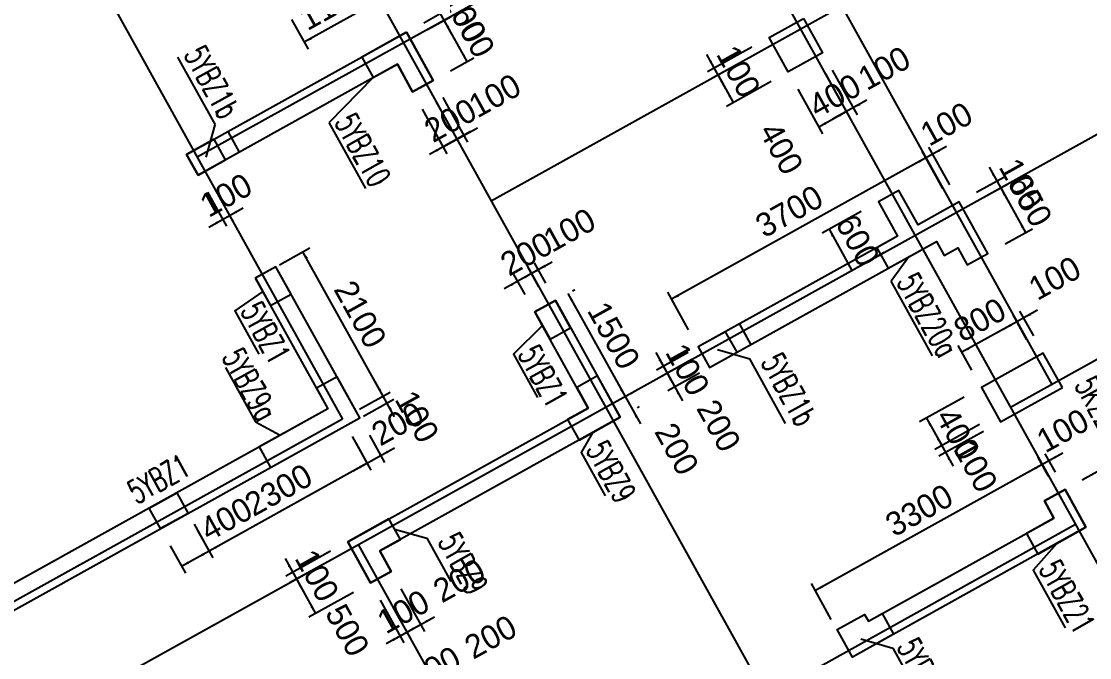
# Model space of a CAD drawing. Extents: x 387171 to 699106, y 11966 to 245688.
# Drawn here: x 503934 to 517524, y 105233 to 113324 of the extents above; entities that cross this region are included whole.
import ezdxf

# ---------------------------------------------------------------- set-up
doc = ezdxf.new("R2010")
doc.units = 0
doc.header["$LTSCALE"] = 100
doc.header["$MEASUREMENT"] = 0
doc.linetypes.add('DASHED', pattern=[19.05, 12.7, -6.35])
for name, color, linetype in [('b边缘构件', 235, 'Continuous'), ('colu-主楼', 7, 'Continuous'), ('COLU_DASH', 9, 'DASHED'), ('DOTE', 253, 'Continuous'), ('wall-主楼', 2, 'Continuous'), ('Y阴影', 254, 'Continuous'), ('小尺寸', 4, 'Continuous'), ('边缘构件标注', 1, 'Continuous')]:
    doc.layers.add(name, color=color, linetype=linetype)
doc.styles.get("Standard").update_dxf_attribs({"font": 'standard'})
doc.styles.add('tk', font='tk')
doc.dimstyles.get("Standard").update_dxf_attribs({"dimtxt": 300, "dimasz": 100, "dimexe": 100, "dimexo": 250, "dimgap": 100, "dimtad": 0, "dimtoh": 1, "dimdec": 0, "dimdsep": 46, "dimcen": 0.09, "dimclrt": 7, "dimadec": 0, "dimazin": 0, "dimtfac": 1, "dimtdec": 4, "dimtofl": 0, "dimtmove": 0, "dimatfit": 3, "dimfxl": 1, "dimtolj": 1, "dimtzin": 0, "dimarcsym": 0})

# ---------------------------------------------------------------- blocks, each defined once
blk = doc.blocks.new('*D731')
at = {"layer": '小尺寸', "color": 0, "linetype": 'ByBlock', "lineweight": -2}
for p, q in [((516861, 109650), (516423, 109407)), ((516726, 109275), (516550, 109592)), ((516813, 109324), (516637, 109640))]:
    blk.add_line(p, q, dxfattribs=at)
for points in [[(516686, 109553), (516765, 109616), (516781, 109587)], [(516598, 109504), (516519, 109441), (516503, 109470)]]:
    blk.add_solid(points, dxfattribs=at)
at = {"layer": '小尺寸', "color": 7, "linetype": 'Continuous', "lineweight": -2, "insert": (517080, 110058), "char_height": 300, "width": 476.67, "attachment_point": 5, "rotation": 29.0454, "style": 'tk'}
blk.add_mtext('100', dxfattribs=at)
blk = doc.blocks.new('*D292')
at = {"layer": '小尺寸', "color": 0, "linetype": 'ByBlock', "lineweight": -2}
for p, q in [((516726, 109275), (516550, 109592)), ((516598, 109504), (515899, 109116)), ((516026, 108887), (515850, 109203))]:
    blk.add_line(p, q, dxfattribs=at)
for points in [[(516598, 109504), (516519, 109441), (516503, 109470)], [(515899, 109116), (515978, 109179), (515994, 109150)]]:
    blk.add_solid(points, dxfattribs=at)
at = {"layer": '小尺寸', "color": 7, "linetype": 'Continuous', "lineweight": -2, "insert": (516127, 109529), "char_height": 300, "width": 566.67, "attachment_point": 5, "rotation": 29.0454, "style": 'tk'}
blk.add_mtext('800', dxfattribs=at)
blk = doc.blocks.new('*D1234')
at = {"layer": '小尺寸', "color": 0, "linetype": 'ByBlock', "lineweight": -2}
for p, q in [((515929, 108547), (515361, 108231)), ((515448, 108280), (515642, 107930)), ((516123, 108197), (515555, 107881))]:
    blk.add_line(p, q, dxfattribs=at)
for points in [[(515448, 108280), (515511, 108200), (515482, 108184)], [(515642, 107930), (515579, 108009), (515608, 108025)]]:
    blk.add_solid(points, dxfattribs=at)
at = {"layer": '小尺寸', "color": 7, "linetype": 'Continuous', "lineweight": -2, "insert": (515847, 108077), "char_height": 300, "width": 576.67, "attachment_point": 5, "rotation": 299.0454, "style": 'tk'}
blk.add_mtext('400', dxfattribs=at)
blk = doc.blocks.new('*D1098')
at = {"layer": '小尺寸', "color": 0, "linetype": 'ByBlock', "lineweight": -2}
for p, q in [((516123, 108197), (515555, 107881)), ((515545, 108105), (515788, 107668)), ((516172, 108110), (515604, 107794))]:
    blk.add_line(p, q, dxfattribs=at)
for points in [[(515642, 107930), (515579, 108009), (515608, 108025)], [(515691, 107843), (515754, 107763), (515725, 107747)]]:
    blk.add_solid(points, dxfattribs=at)
at = {"layer": '小尺寸', "color": 7, "linetype": 'Continuous', "lineweight": -2, "insert": (516074, 107668), "char_height": 300, "width": 476.67, "attachment_point": 5, "rotation": 299.0454, "style": 'tk'}
blk.add_mtext('100', dxfattribs=at)
blk = doc.blocks.new('*D759')
at = {"layer": '小尺寸', "color": 0, "linetype": 'ByBlock', "lineweight": -2}
for p, q in [((514249, 112704), (514565, 112136)), ((514162, 112655), (514477, 112087)), ((514691, 112320), (514254, 112078))]:
    blk.add_line(p, q, dxfattribs=at)
for points in [[(514516, 112223), (514596, 112286), (514612, 112257)], [(514429, 112175), (514350, 112112), (514333, 112141)]]:
    blk.add_solid(points, dxfattribs=at)
at = {"layer": '小尺寸', "color": 7, "linetype": 'Continuous', "lineweight": -2, "insert": (514911, 112728), "char_height": 300, "width": 476.67, "attachment_point": 5, "rotation": 29.0454, "style": 'tk'}
blk.add_mtext('100', dxfattribs=at)
blk = doc.blocks.new('*D1680')
at = {"layer": '小尺寸', "color": 0, "linetype": 'ByBlock', "lineweight": -2}
for p, q in [((514162, 112655), (514477, 112087)), ((513812, 112461), (514128, 111893)), ((514429, 112175), (514079, 111980))]:
    blk.add_line(p, q, dxfattribs=at)
for points in [[(514429, 112175), (514350, 112112), (514333, 112141)], [(514079, 111980), (514159, 112044), (514175, 112014)]]:
    blk.add_solid(points, dxfattribs=at)
at = {"layer": '小尺寸', "color": 7, "linetype": 'Continuous', "lineweight": -2, "insert": (514282, 112379), "char_height": 300, "width": 576.67, "attachment_point": 5, "rotation": 29.0454, "style": 'tk'}
blk.add_mtext('400', dxfattribs=at)
blk = doc.blocks.new('*D1552')
at = {"layer": '小尺寸', "color": 0, "linetype": 'ByBlock', "lineweight": -2}
for p, q in [((513229, 112996), (512661, 112680)), ((512652, 112903), (512894, 112466)), ((513278, 112908), (512710, 112593))]:
    blk.add_line(p, q, dxfattribs=at)
for points in [[(512749, 112729), (512686, 112808), (512715, 112824)], [(512797, 112641), (512860, 112562), (512831, 112546)]]:
    blk.add_solid(points, dxfattribs=at)
at = {"layer": '小尺寸', "color": 7, "linetype": 'Continuous', "lineweight": -2, "insert": (513058, 112687), "char_height": 300, "width": 476.67, "attachment_point": 5, "rotation": 299.0454, "style": 'tk'}
blk.add_mtext('100', dxfattribs=at)
blk = doc.blocks.new('*D2444')
at = {"layer": '小尺寸', "color": 0, "linetype": 'ByBlock', "lineweight": -2}
for p, q in [((513278, 112908), (512710, 112593)), ((512797, 112641), (512991, 112291)), ((513472, 112558), (512904, 112243))]:
    blk.add_line(p, q, dxfattribs=at)
for points in [[(512797, 112641), (512860, 112562), (512831, 112546)], [(512991, 112291), (512928, 112371), (512957, 112387)]]:
    blk.add_solid(points, dxfattribs=at)
at = {"layer": '小尺寸', "color": 7, "linetype": 'Continuous', "lineweight": -2, "insert": (513601, 111708), "char_height": 300, "width": 576.67, "attachment_point": 5, "rotation": 299.0454, "style": 'tk'}
blk.add_mtext('400', dxfattribs=at)
blk = doc.blocks.new('*D1233')
at = {"layer": '小尺寸', "color": 0, "linetype": 'ByBlock', "lineweight": -2}
for p, q in [((512004, 109112), (512247, 108675)), ((512417, 109112), (512014, 108889)), ((512465, 109025), (512062, 108801))]:
    blk.add_line(p, q, dxfattribs=at)
for points in [[(512101, 108937), (512038, 109017), (512067, 109033)], [(512150, 108850), (512213, 108771), (512184, 108754)]]:
    blk.add_solid(points, dxfattribs=at)
at = {"layer": '小尺寸', "color": 7, "linetype": 'Continuous', "lineweight": -2, "insert": (512410, 108896), "char_height": 300, "width": 476.67, "attachment_point": 5, "rotation": 299.0454, "style": 'tk'}
blk.add_mtext('100', dxfattribs=at)
blk = doc.blocks.new('*D1678')
at = {"layer": '小尺寸', "color": 0, "linetype": 'ByBlock', "lineweight": -2}
for p, q in [((508363, 108062), (508555, 107715)), ((508188, 107965), (508381, 107618)), ((508157, 107608), (508682, 107899))]:
    blk.add_line(p, q, dxfattribs=at)
for points in [[(508507, 107802), (508586, 107865), (508602, 107836)], [(508332, 107705), (508253, 107642), (508237, 107671)]]:
    blk.add_solid(points, dxfattribs=at)
at = {"layer": '小尺寸', "color": 7, "linetype": 'Continuous', "lineweight": -2, "insert": (508721, 108207), "char_height": 300, "width": 566.67, "attachment_point": 5, "rotation": 29.0454, "style": 'tk'}
blk.add_mtext('200', dxfattribs=at)
blk = doc.blocks.new('*D2443')
at = {"layer": '小尺寸', "color": 0, "linetype": 'ByBlock', "lineweight": -2}
for p, q in [((506391, 111200), (506632, 110767)), ((506304, 111151), (506545, 110718)), ((506321, 110708), (506758, 110951))]:
    blk.add_line(p, q, dxfattribs=at)
for points in [[(506583, 110854), (506663, 110917), (506679, 110888)], [(506496, 110805), (506417, 110742), (506400, 110771)]]:
    blk.add_solid(points, dxfattribs=at)
at = {"layer": '小尺寸', "color": 7, "linetype": 'Continuous', "lineweight": -2, "insert": (506538, 111114), "char_height": 300, "width": 476.67, "attachment_point": 5, "rotation": 29.0454, "style": 'tk'}
blk.add_mtext('100', dxfattribs=at)
blk = doc.blocks.new('*D3723')
at = {"layer": '小尺寸', "color": 0, "linetype": 'ByBlock', "lineweight": -2}
for p, q in [((512053, 109025), (512344, 108500)), ((512465, 109025), (512062, 108801)), ((512562, 108850), (512159, 108626))]:
    blk.add_line(p, q, dxfattribs=at)
for points in [[(512150, 108850), (512087, 108929), (512116, 108945)], [(512247, 108675), (512310, 108596), (512281, 108580)]]:
    blk.add_solid(points, dxfattribs=at)
at = {"layer": '小尺寸', "color": 7, "linetype": 'Continuous', "lineweight": -2, "insert": (512806, 108183), "char_height": 300, "width": 566.67, "attachment_point": 5, "rotation": 299.0454, "style": 'tk'}
blk.add_mtext('200', dxfattribs=at)
blk = doc.blocks.new('*D4519')
at = {"layer": '小尺寸', "color": 0, "linetype": 'ByBlock', "lineweight": -2}
for p, q in [((516247, 111469), (516490, 111031)), ((516085, 111150), (516432, 111342)), ((516133, 111062), (516480, 111255))]:
    blk.add_line(p, q, dxfattribs=at)
for points in [[(516344, 111294), (516281, 111373), (516310, 111389)], [(516393, 111206), (516456, 111127), (516427, 111111)]]:
    blk.add_solid(points, dxfattribs=at)
at = {"layer": '小尺寸', "color": 7, "linetype": 'Continuous', "lineweight": -2, "insert": (516653, 111252), "char_height": 300, "width": 476.67, "attachment_point": 5, "rotation": 299.0454, "style": 'tk'}
blk.add_mtext('100', dxfattribs=at)
blk = doc.blocks.new('*D4249')
at = {"layer": '小尺寸', "color": 0, "linetype": 'ByBlock', "lineweight": -2}
for p, q in [((516133, 111062), (516480, 111255)), ((516393, 111206), (516708, 110638)), ((516449, 110494), (516796, 110687))]:
    blk.add_line(p, q, dxfattribs=at)
for points in [[(516393, 111206), (516456, 111127), (516427, 111111)], [(516708, 110638), (516645, 110717), (516674, 110734)]]:
    blk.add_solid(points, dxfattribs=at)
at = {"layer": '小尺寸', "color": 7, "linetype": 'Continuous', "lineweight": -2, "insert": (516769, 111044), "char_height": 300, "width": 556.67, "attachment_point": 5, "rotation": 299.0454, "style": 'tk'}
blk.add_mtext('650', dxfattribs=at)
blk = doc.blocks.new('*D4138')
at = {"layer": '小尺寸', "color": 0, "linetype": 'ByBlock', "lineweight": -2}
for p, q in [((515704, 111733), (515266, 111490)), ((515745, 111247), (515480, 111724)), ((515657, 111198), (515393, 111675))]:
    blk.add_line(p, q, dxfattribs=at)
for points in [[(515441, 111587), (515362, 111524), (515346, 111553)], [(515529, 111636), (515608, 111699), (515624, 111670)]]:
    blk.add_solid(points, dxfattribs=at)
at = {"layer": '小尺寸', "color": 7, "linetype": 'Continuous', "lineweight": -2, "insert": (515703, 112019), "char_height": 300, "width": 476.67, "attachment_point": 5, "rotation": 29.0454, "style": 'tk'}
blk.add_mtext('100', dxfattribs=at)
blk = doc.blocks.new('*D322')
at = {"layer": '小尺寸', "color": 0, "linetype": 'ByBlock', "lineweight": -2}
for p, q in [((515441, 111587), (512207, 109791)), ((515657, 111198), (515393, 111675)), ((512423, 109402), (512158, 109879))]:
    blk.add_line(p, q, dxfattribs=at)
for points in [[(515441, 111587), (515362, 111524), (515346, 111553)], [(512207, 109791), (512286, 109854), (512302, 109825)]]:
    blk.add_solid(points, dxfattribs=at)
at = {"layer": '小尺寸', "color": 7, "linetype": 'Continuous', "lineweight": -2, "insert": (513703, 110908), "char_height": 300, "width": 780, "attachment_point": 5, "rotation": 29.0454, "style": 'tk'}
blk.add_mtext('3700', dxfattribs=at)
blk = doc.blocks.new('*D4676')
at = {"layer": '小尺寸', "color": 0, "linetype": 'ByBlock', "lineweight": -2}
for p, q in [((517182, 107835), (516745, 107592)), ((517002, 107541), (516871, 107777)), ((517089, 107590), (516959, 107825))]:
    blk.add_line(p, q, dxfattribs=at)
for points in [[(517007, 107738), (517087, 107801), (517103, 107772)], [(516920, 107689), (516841, 107626), (516824, 107655)]]:
    blk.add_solid(points, dxfattribs=at)
at = {"layer": '小尺寸', "color": 7, "linetype": 'Continuous', "lineweight": -2, "insert": (517182, 108120), "char_height": 300, "width": 476.67, "attachment_point": 5, "rotation": 29.0454, "style": 'tk'}
blk.add_mtext('100', dxfattribs=at)
blk = doc.blocks.new('*D851')
at = {"layer": '小尺寸', "color": 0, "linetype": 'ByBlock', "lineweight": -2}
for p, q in [((517002, 107541), (516871, 107777)), ((516920, 107689), (514035, 106087)), ((514238, 105720), (513986, 106174))]:
    blk.add_line(p, q, dxfattribs=at)
for points in [[(516920, 107689), (516841, 107626), (516824, 107655)], [(514035, 106087), (514114, 106150), (514130, 106121)]]:
    blk.add_solid(points, dxfattribs=at)
at = {"layer": '小尺寸', "color": 7, "linetype": 'Continuous', "lineweight": -2, "insert": (515356, 107107), "char_height": 300, "width": 780, "attachment_point": 5, "rotation": 29.0454, "style": 'tk'}
blk.add_mtext('3300', dxfattribs=at)
blk = doc.blocks.new('*D742')
at = {"layer": '小尺寸', "color": 0, "linetype": 'ByBlock', "lineweight": -2}
for p, q in [((517429, 107493), (517735, 107662)), ((517648, 107614), (517866, 107220)), ((517648, 107099), (517954, 107269))]:
    blk.add_line(p, q, dxfattribs=at)
for points in [[(517648, 107614), (517711, 107535), (517682, 107518)], [(517866, 107220), (517803, 107300), (517832, 107316)]]:
    blk.add_solid(points, dxfattribs=at)
at = {"layer": '小尺寸', "color": 7, "linetype": 'Continuous', "lineweight": -2, "insert": (518274, 107002), "char_height": 300, "width": 576.67, "attachment_point": 5, "rotation": 299.0454, "style": 'tk'}
blk.add_mtext('450', dxfattribs=at)
blk = doc.blocks.new('*D1671')
at = {"layer": '小尺寸', "color": 0, "linetype": 'ByBlock', "lineweight": -2}
for p, q in [((517769, 107395), (518012, 106958)), ((517648, 107099), (517954, 107269)), ((517696, 107012), (518002, 107182))]:
    blk.add_line(p, q, dxfattribs=at)
for points in [[(517866, 107220), (517803, 107300), (517832, 107316)], [(517915, 107133), (517978, 107054), (517949, 107038)]]:
    blk.add_solid(points, dxfattribs=at)
at = {"layer": '小尺寸', "color": 7, "linetype": 'Continuous', "lineweight": -2, "insert": (518420, 106738), "char_height": 300, "width": 476.67, "attachment_point": 5, "rotation": 299.0454, "style": 'tk'}
blk.add_mtext('100', dxfattribs=at)
blk = doc.blocks.new('*D2899')
at = {"layer": '小尺寸', "color": 0, "linetype": 'ByBlock', "lineweight": -2}
for p, q in [((510888, 109865), (511616, 108553)), ((510946, 109898), (510975, 109913)), ((511675, 108586), (511703, 108602))]:
    blk.add_line(p, q, dxfattribs=at)
for points in [[(510888, 109865), (510951, 109785), (510921, 109769)], [(511616, 108553), (511553, 108633), (511582, 108649)]]:
    blk.add_solid(points, dxfattribs=at)
at = {"layer": '小尺寸', "color": 7, "linetype": 'Continuous', "lineweight": -2, "insert": (511470, 109330), "char_height": 300, "width": 690, "attachment_point": 5, "rotation": 299.0454, "style": 'tk'}
blk.add_mtext('1500', dxfattribs=at)
blk = doc.blocks.new('*D2470')
at = {"layer": '小尺寸', "color": 0, "linetype": 'ByBlock', "lineweight": -2}
for p, q in [((511519, 108728), (511810, 108204)), ((511675, 108586), (511703, 108602)), ((511772, 108411), (511800, 108427))]:
    blk.add_line(p, q, dxfattribs=at)
for points in [[(511616, 108553), (511553, 108633), (511582, 108649)], [(511713, 108379), (511776, 108299), (511747, 108283)]]:
    blk.add_solid(points, dxfattribs=at)
at = {"layer": '小尺寸', "color": 7, "linetype": 'Continuous', "lineweight": -2, "insert": (512272, 107887), "char_height": 300, "width": 566.67, "attachment_point": 5, "rotation": 299.0454, "style": 'tk'}
blk.add_mtext('200', dxfattribs=at)
blk = doc.blocks.new('*D3822')
at = {"layer": '小尺寸', "color": 0, "linetype": 'ByBlock', "lineweight": -2}
for p, q in [((507867, 106586), (507299, 106270)), ((507289, 106494), (507532, 106057)), ((507916, 106498), (507347, 106183))]:
    blk.add_line(p, q, dxfattribs=at)
for points in [[(507386, 106319), (507323, 106398), (507352, 106414)], [(507435, 106231), (507498, 106152), (507469, 106136)]]:
    blk.add_solid(points, dxfattribs=at)
at = {"layer": '小尺寸', "color": 7, "linetype": 'Continuous', "lineweight": -2, "insert": (507695, 106277), "char_height": 300, "width": 476.67, "attachment_point": 5, "rotation": 299.0454, "style": 'tk'}
blk.add_mtext('100', dxfattribs=at)
blk = doc.blocks.new('*D4758')
at = {"layer": '小尺寸', "color": 0, "linetype": 'ByBlock', "lineweight": -2}
for p, q in [((507916, 106498), (507347, 106183)), ((507435, 106231), (507677, 105794)), ((508158, 106061), (507590, 105746))]:
    blk.add_line(p, q, dxfattribs=at)
for points in [[(507435, 106231), (507498, 106152), (507469, 106136)], [(507677, 105794), (507614, 105874), (507643, 105890)]]:
    blk.add_solid(points, dxfattribs=at)
at = {"layer": '小尺寸', "color": 7, "linetype": 'Continuous', "lineweight": -2, "insert": (508082, 105581), "char_height": 300, "width": 566.67, "attachment_point": 5, "rotation": 299.0454, "style": 'tk'}
blk.add_mtext('500', dxfattribs=at)
blk = doc.blocks.new('*D4647')
at = {"layer": '小尺寸', "color": 0, "linetype": 'ByBlock', "lineweight": -2}
for p, q in [((508498, 105964), (508800, 105421)), ((508666, 105867), (508887, 105470)), ((508576, 105411), (509014, 105654))]:
    blk.add_line(p, q, dxfattribs=at)
for points in [[(508839, 105557), (508918, 105620), (508934, 105591)], [(508751, 105508), (508672, 105445), (508656, 105474)]]:
    blk.add_solid(points, dxfattribs=at)
at = {"layer": '小尺寸', "color": 7, "linetype": 'Continuous', "lineweight": -2, "insert": (508793, 105817), "char_height": 300, "width": 476.67, "attachment_point": 5, "rotation": 29.0454, "style": 'tk'}
blk.add_mtext('100', dxfattribs=at)
blk = doc.blocks.new('*D4383')
at = {"layer": '小尺寸', "color": 0, "linetype": 'ByBlock', "lineweight": -2}
for p, q in [((508760, 106110), (509062, 105567)), ((508666, 105867), (508887, 105470)), ((508664, 105460), (509188, 105751))]:
    blk.add_line(p, q, dxfattribs=at)
for points in [[(509014, 105654), (509093, 105717), (509109, 105688)], [(508839, 105557), (508759, 105494), (508743, 105523)]]:
    blk.add_solid(points, dxfattribs=at)
at = {"layer": '小尺寸', "color": 7, "linetype": 'Continuous', "lineweight": -2, "insert": (509505, 106213), "char_height": 300, "width": 566.67, "attachment_point": 5, "rotation": 29.0454, "style": 'tk'}
blk.add_mtext('200', dxfattribs=at)
blk = doc.blocks.new('*D399')
at = {"layer": '小尺寸', "color": 0, "linetype": 'ByBlock', "lineweight": -2}
for p, q in [((508975, 104694), (509412, 104937)), ((509362, 104614), (509188, 104927)), ((509275, 104565), (509101, 104879))]:
    blk.add_line(p, q, dxfattribs=at)
for points in [[(509150, 104791), (509070, 104728), (509054, 104757)], [(509237, 104840), (509316, 104903), (509332, 104874)]]:
    blk.add_solid(points, dxfattribs=at)
at = {"layer": '小尺寸', "color": 7, "linetype": 'Continuous', "lineweight": -2, "insert": (509191, 105100), "char_height": 300, "width": 476.67, "attachment_point": 5, "rotation": 29.0454, "style": 'tk'}
blk.add_mtext('100', dxfattribs=at)
blk = doc.blocks.new('*D126')
at = {"layer": '小尺寸', "color": 0, "linetype": 'ByBlock', "lineweight": -2}
for p, q in [((509062, 104743), (509587, 105034)), ((509362, 104614), (509188, 104927)), ((509537, 104711), (509363, 105024))]:
    blk.add_line(p, q, dxfattribs=at)
for points in [[(509412, 104937), (509491, 105000), (509507, 104971)], [(509237, 104840), (509158, 104777), (509141, 104806)]]:
    blk.add_solid(points, dxfattribs=at)
at = {"layer": '小尺寸', "color": 7, "linetype": 'Continuous', "lineweight": -2, "insert": (509904, 105496), "char_height": 300, "width": 566.67, "attachment_point": 5, "rotation": 29.0454, "style": 'tk'}
blk.add_mtext('200', dxfattribs=at)
blk = doc.blocks.new('*D1245')
at = {"layer": '小尺寸', "color": 0, "linetype": 'ByBlock', "lineweight": -2}
for p, q in [((510687, 110262), (510250, 110019)), ((510607, 109995), (510463, 110252)), ((510519, 109946), (510376, 110204))]:
    blk.add_line(p, q, dxfattribs=at)
for points in [[(510512, 110165), (510591, 110228), (510608, 110199)], [(510425, 110116), (510345, 110053), (510329, 110082)]]:
    blk.add_solid(points, dxfattribs=at)
at = {"layer": '小尺寸', "color": 7, "linetype": 'Continuous', "lineweight": -2, "insert": (510907, 110670), "char_height": 300, "width": 476.67, "attachment_point": 5, "rotation": 29.0454, "style": 'tk'}
blk.add_mtext('100', dxfattribs=at)
blk = doc.blocks.new('*D977')
at = {"layer": '小尺寸', "color": 0, "linetype": 'ByBlock', "lineweight": -2}
for p, q in [((510599, 110213), (510075, 109922)), ((510344, 109849), (510201, 110107)), ((510519, 109946), (510376, 110204))]:
    blk.add_line(p, q, dxfattribs=at)
for points in [[(510425, 110116), (510504, 110179), (510520, 110150)], [(510250, 110019), (510170, 109956), (510154, 109985)]]:
    blk.add_solid(points, dxfattribs=at)
at = {"layer": '小尺寸', "color": 7, "linetype": 'Continuous', "lineweight": -2, "insert": (510360, 110367), "char_height": 300, "width": 566.67, "attachment_point": 5, "rotation": 29.0454, "style": 'tk'}
blk.add_mtext('200', dxfattribs=at)
blk = doc.blocks.new('*D1392')
at = {"layer": '小尺寸', "color": 0, "linetype": 'ByBlock', "lineweight": -2}
for p, q in [((509102, 113220), (509401, 113386)), ((509605, 112813), (509313, 113337)), ((509393, 112695), (509692, 112861))]:
    blk.add_line(p, q, dxfattribs=at)
for points in [[(509313, 113337), (509377, 113258), (509347, 113242)], [(509605, 112813), (509542, 112892), (509571, 112908)]]:
    blk.add_solid(points, dxfattribs=at)
at = {"layer": '小尺寸', "color": 7, "linetype": 'Continuous', "lineweight": -2, "insert": (509678, 113196), "char_height": 300, "width": 556.67, "attachment_point": 5, "rotation": 299.0454, "style": 'tk'}
blk.add_mtext('600', dxfattribs=at)
blk = doc.blocks.new('*D2276')
at = {"layer": '小尺寸', "color": 0, "linetype": 'ByBlock', "lineweight": -2}
for p, q in [((509411, 113162), (509168, 113600)), ((509053, 113307), (509352, 113473)), ((509102, 113220), (509401, 113386))]:
    blk.add_line(p, q, dxfattribs=at)
for points in [[(509265, 113425), (509202, 113504), (509231, 113520)], [(509313, 113337), (509377, 113258), (509347, 113242)]]:
    blk.add_solid(points, dxfattribs=at)
at = {"layer": '小尺寸', "color": 7, "linetype": 'Continuous', "lineweight": -2, "insert": (509574, 113383), "char_height": 300, "width": 476.67, "attachment_point": 5, "rotation": 299.0454, "style": 'tk'}
blk.add_mtext('100', dxfattribs=at)
blk = doc.blocks.new('*D3103')
at = {"layer": '小尺寸', "color": 0, "linetype": 'ByBlock', "lineweight": -2}
for p, q in [((509208, 112306), (509524, 111738)), ((509296, 112355), (509611, 111787)), ((509301, 111729), (509738, 111971))]:
    blk.add_line(p, q, dxfattribs=at)
for points in [[(509563, 111874), (509642, 111937), (509658, 111908)], [(509475, 111826), (509396, 111763), (509380, 111792)]]:
    blk.add_solid(points, dxfattribs=at)
at = {"layer": '小尺寸', "color": 7, "linetype": 'Continuous', "lineweight": -2, "insert": (509957, 112379), "char_height": 300, "width": 476.67, "attachment_point": 5, "rotation": 29.0454, "style": 'tk'}
blk.add_mtext('100', dxfattribs=at)
blk = doc.blocks.new('*D1873')
at = {"layer": '小尺寸', "color": 0, "linetype": 'ByBlock', "lineweight": -2}
for p, q in [((508683, 108297), (508440, 108734)), ((508236, 108392), (508624, 108608)), ((508285, 108305), (508673, 108521))]:
    blk.add_line(p, q, dxfattribs=at)
for points in [[(508537, 108559), (508474, 108639), (508503, 108655)], [(508586, 108472), (508649, 108393), (508620, 108376)]]:
    blk.add_solid(points, dxfattribs=at)
at = {"layer": '小尺寸', "color": 7, "linetype": 'Continuous', "lineweight": -2, "insert": (508968, 108298), "char_height": 300, "width": 476.67, "attachment_point": 5, "rotation": 299.0454, "style": 'tk'}
blk.add_mtext('100', dxfattribs=at)
blk = doc.blocks.new('*D2815')
at = {"layer": '小尺寸', "color": 0, "linetype": 'ByBlock', "lineweight": -2}
for p, q in [((507217, 110228), (507605, 110444)), ((508537, 108559), (507517, 110395)), ((508236, 108392), (508624, 108608))]:
    blk.add_line(p, q, dxfattribs=at)
for points in [[(507517, 110395), (507581, 110316), (507551, 110300)], [(508537, 108559), (508474, 108639), (508503, 108655)]]:
    blk.add_solid(points, dxfattribs=at)
at = {"layer": '小尺寸', "color": 7, "linetype": 'Continuous', "lineweight": -2, "insert": (508246, 109599), "char_height": 300, "width": 775, "attachment_point": 5, "rotation": 299.0454, "style": 'tk'}
blk.add_mtext('2100', dxfattribs=at)
blk = doc.blocks.new('*D4570')
at = {"layer": '小尺寸', "color": 0, "linetype": 'ByBlock', "lineweight": -2}
for p, q in [((508143, 108046), (508381, 107617)), ((508332, 107705), (506322, 106588)), ((506132, 106930), (506370, 106501))]:
    blk.add_line(p, q, dxfattribs=at)
for points in [[(508332, 107705), (508253, 107642), (508237, 107671)], [(506322, 106588), (506401, 106651), (506417, 106622)]]:
    blk.add_solid(points, dxfattribs=at)
at = {"layer": '小尺寸', "color": 7, "linetype": 'Continuous', "lineweight": -2, "insert": (507206, 107365), "char_height": 300, "width": 780, "attachment_point": 5, "rotation": 29.0454, "style": 'tk'}
blk.add_mtext('2300', dxfattribs=at)
blk = doc.blocks.new('*D4302')
at = {"layer": '小尺寸', "color": 0, "linetype": 'ByBlock', "lineweight": -2}
for p, q in [((506177, 106849), (506370, 106501)), ((505828, 106654), (506021, 106307)), ((506322, 106588), (505972, 106394))]:
    blk.add_line(p, q, dxfattribs=at)
for points in [[(506322, 106588), (506243, 106525), (506226, 106554)], [(505972, 106394), (506052, 106457), (506068, 106428)]]:
    blk.add_solid(points, dxfattribs=at)
at = {"layer": '小尺寸', "color": 7, "linetype": 'Continuous', "lineweight": -2, "insert": (506540, 106995), "char_height": 300, "width": 576.67, "attachment_point": 5, "rotation": 29.0454, "style": 'tk'}
blk.add_mtext('400', dxfattribs=at)
blk = doc.blocks.new('*D901')
at = {"layer": '小尺寸', "color": 0, "linetype": 'ByBlock', "lineweight": -2}
for p, q in [((508334, 113880), (508543, 113505)), ((508494, 113593), (507532, 113059)), ((507373, 113346), (507581, 112971))]:
    blk.add_line(p, q, dxfattribs=at)
for points in [[(508494, 113593), (508415, 113530), (508398, 113559)], [(507532, 113059), (507612, 113122), (507628, 113093)]]:
    blk.add_solid(points, dxfattribs=at)
at = {"layer": '小尺寸', "color": 7, "linetype": 'Continuous', "lineweight": -2, "insert": (507892, 113544), "char_height": 300, "width": 685, "attachment_point": 5, "rotation": 29.0454, "style": 'tk'}
blk.add_mtext('1100', dxfattribs=at)
blk = doc.blocks.new('*D1712')
at = {"layer": '小尺寸', "color": 0, "linetype": 'ByBlock', "lineweight": -2}
for p, q in [((514618, 110907), (514121, 110631)), ((514209, 110680), (514500, 110155)), ((514909, 110383), (514413, 110107))]:
    blk.add_line(p, q, dxfattribs=at)
for points in [[(514209, 110680), (514272, 110600), (514243, 110584)], [(514500, 110155), (514437, 110235), (514466, 110251)]]:
    blk.add_solid(points, dxfattribs=at)
at = {"layer": '小尺寸', "color": 7, "linetype": 'Continuous', "lineweight": -2, "insert": (514573, 110539), "char_height": 300, "width": 556.67, "attachment_point": 5, "rotation": 299.0454, "style": 'tk'}
blk.add_mtext('600', dxfattribs=at)
blk = doc.blocks.new('*D2618')
at = {"layer": '小尺寸', "color": 0, "linetype": 'ByBlock', "lineweight": -2}
for p, q in [((509208, 112306), (509524, 111738)), ((509033, 112209), (509349, 111641)), ((509650, 111923), (509126, 111631))]:
    blk.add_line(p, q, dxfattribs=at)
for points in [[(509475, 111825), (509554, 111889), (509571, 111859)], [(509301, 111729), (509221, 111665), (509205, 111695)]]:
    blk.add_solid(points, dxfattribs=at)
at = {"layer": '小尺寸', "color": 7, "linetype": 'Continuous', "lineweight": -2, "insert": (509392, 112065), "char_height": 300, "width": 566.67, "attachment_point": 5, "rotation": 29.0454, "style": 'tk'}
blk.add_mtext('200', dxfattribs=at)

msp = doc.modelspace()

# ---------------------------------------------------------------- hatches: boundary and pattern name
at = {"layer": 'Y阴影'}
h = msp.add_hatch(dxfattribs=at)
h.set_pattern_fill('ANSI31', color=256, scale=25, angle=-60.95463, style=0)
h.set_pattern_definition([])
h.paths.add_polyline_path([(508834.4, 113185.6), (508266.2, 112870.1), (508411.8, 112607.8), (508717.8, 112777.7), (508912.1, 112427.9), (509174.4, 112573.6)], flags=0)
h = msp.add_hatch(dxfattribs=at)
h.set_pattern_fill('ANSI31', color=256, scale=25, angle=-60.95463, style=0)
h.set_pattern_definition([])
h.paths.add_polyline_path([(506386.6, 111826.2), (506036.9, 111632), (506182.5, 111369.8), (506532.2, 111564)], flags=0)
h = msp.add_hatch(dxfattribs=at)
h.set_pattern_fill('ANSI31', color=256, scale=25, angle=-60.95463, style=0)
h.set_pattern_definition([])
h.paths.add_polyline_path([(516230.5, 110372.7), (515866.4, 111028.3), (515341.7, 110737), (515098.9, 111174.1), (514836.6, 111028.4), (515079.4, 110591.3), (514817.1, 110445.7), (514962.8, 110183.4), (515574.7, 110523.2), (515671.8, 110348.4), (515846.8, 110445.6), (515968.2, 110227)], flags=0)
h = msp.add_hatch(dxfattribs=at)
h.set_pattern_fill('ANSI31', color=256, scale=25, angle=-60.95463, style=0)
h.set_pattern_definition([])
h.paths.add_polyline_path([(506910.9, 110058.3), (507105.1, 109708.6), (507367.3, 109854.2), (507173.1, 110203.9)], flags=0)
h = msp.add_hatch(dxfattribs=at)
h.set_pattern_fill('ANSI31', color=256, scale=25, angle=-60.95463, style=0)
h.set_pattern_definition([])
h.paths.add_polyline_path([(510465.6, 109630.5), (510659.8, 109280.8), (510922.1, 109426.4), (510727.9, 109776.1)], flags=0)
h = msp.add_hatch(dxfattribs=at)
h.set_pattern_fill('ANSI31', color=256, scale=25, angle=-60.95463, style=0)
h.set_pattern_definition([])
h.paths.add_polyline_path([(512893.8, 109377.6), (512544.1, 109183.4), (512689.8, 108921.1), (513039.5, 109115.3)], flags=0)
h = msp.add_hatch(dxfattribs=at)
h.set_pattern_fill('ANSI31', color=256, scale=25, angle=-60.95463, style=0)
h.set_pattern_definition([])
h.paths.add_polyline_path([(507949.9, 108805.3), (507687.6, 108659.6), (507833.3, 108397.4), (506959, 107911.9), (507104.7, 107649.6), (508241.2, 108280.7)], flags=0)
h = msp.add_hatch(dxfattribs=at)
h.set_pattern_fill('ANSI31', color=256, scale=25, angle=-60.95463, style=0)
h.set_pattern_definition([])
h.paths.add_polyline_path([(511262, 108814.5), (510999.7, 108668.8), (511145.3, 108406.6), (510883.1, 108260.9), (511028.7, 107998.6), (511553.3, 108289.9)], flags=0)
h = msp.add_hatch(dxfattribs=at)
h.set_pattern_fill('ANSI31', color=256, scale=25, angle=-60.95463, style=0)
h.set_pattern_definition([])
h.paths.add_polyline_path([(517210.9, 107371.2), (516948.6, 107225.5), (517070, 107006.9), (516720.3, 106812.7), (516865.9, 106550.5), (517477.9, 106890.3)], flags=0)
h = msp.add_hatch(dxfattribs=at)
h.set_pattern_fill('ANSI31', color=256, scale=25, angle=-60.95463, style=0)
h.set_pattern_definition([])
h.paths.add_polyline_path([(505910.2, 107329.6), (506055.9, 107067.3), (505706.2, 106873.1), (505560.5, 107135.4)], flags=0)
h = msp.add_hatch(dxfattribs=at)
h.set_pattern_fill('ANSI31', color=256, scale=25, angle=-60.95463, style=0)
h.set_pattern_definition([])
h.paths.add_polyline_path([(508610.1, 106998.6), (508085.5, 106707.3), (508376.8, 106182.7), (508639.1, 106328.4), (508493.4, 106590.7), (508755.7, 106736.3)], flags=0)
h = msp.add_hatch(dxfattribs=at)
h.set_pattern_fill('ANSI31', color=256, scale=25, angle=-60.95463, style=0)
h.set_pattern_definition([])
h.paths.add_polyline_path([(514884.4, 105793.2), (515030, 105530.9), (514505.5, 105239.6), (514311.3, 105589.3), (514661, 105783.5), (514709.5, 105696.1)], flags=0)

# ---------------------------------------------------------------- linework, layer by layer
at = {"layer": 'b边缘构件'}
for points in [[(508834.4, 113185.6), (508266.2, 112870.1), (508411.8, 112607.8), (508717.8, 112777.7), (508912.1, 112427.9), (509174.4, 112573.6), (508834.4, 113185.6)], [(506386.6, 111826.2), (506036.9, 111632), (506182.5, 111369.8), (506532.2, 111564), (506386.6, 111826.2)], [(506910.9, 110058.3), (507105.1, 109708.6), (507367.3, 109854.2), (507173.1, 110203.9), (506910.9, 110058.3)], [(510465.6, 109630.5), (510659.8, 109280.8), (510922.1, 109426.4), (510727.9, 109776.1), (510465.6, 109630.5)], [(512893.8, 109377.6), (512544.1, 109183.4), (512689.8, 108921.1), (513039.5, 109115.3), (512893.8, 109377.6)], [(507949.9, 108805.3), (507687.6, 108659.6), (507833.3, 108397.4), (506959, 107911.9), (507104.7, 107649.6), (508241.2, 108280.7), (507949.9, 108805.3)], [(511262, 108814.5), (510999.7, 108668.8), (511145.3, 108406.6), (510883.1, 108260.9), (511028.7, 107998.6), (511553.3, 108289.9), (511262, 108814.5)], [(517210.9, 107371.2), (516948.6, 107225.5), (517070, 107006.9), (516720.3, 106812.7), (516865.9, 106550.5), (517477.9, 106890.3), (517210.9, 107371.2)], [(508610.1, 106998.6), (508085.5, 106707.3), (508376.8, 106182.7), (508639.1, 106328.4), (508493.4, 106590.7), (508755.7, 106736.3), (508610.1, 106998.6)], [(514884.4, 105793.2), (515030, 105530.9), (514505.5, 105239.6), (514311.3, 105589.3), (514661, 105783.5), (514709.5, 105696.1), (514884.4, 105793.2)]]:
    msp.add_lwpolyline(points, dxfattribs=at)
for points in [[(516230.5, 110372.7), (515866.4, 111028.3), (515341.7, 110737), (515098.9, 111174.1), (514836.6, 111028.4), (515079.4, 110591.3), (514817.1, 110445.7), (514962.8, 110183.4), (515574.7, 110523.2), (515671.8, 110348.4), (515846.8, 110445.6), (515968.2, 110227)], [(505910.2, 107329.6), (506055.9, 107067.3), (505706.2, 106873.1), (505560.5, 107135.4)]]:
    msp.add_lwpolyline(points, close=True, dxfattribs=at)
at = {"layer": 'colu-主楼'}
for points in [[(513885.2, 113359.7), (514127.9, 112922.5), (513690.8, 112679.8), (513448, 113116.9)], [(517177.1, 108667.8), (516934.3, 109104.9), (516147.5, 108668), (516390.3, 108230.9)]]:
    msp.add_lwpolyline(points, close=True, dxfattribs=at)
at = {"layer": 'COLU_DASH'}
for p, q in [((506561.4, 111923.3), (506707.1, 111661.1)), ((513068.7, 109474.7), (513214.3, 109212.4))]:
    msp.add_line(p, q, dxfattribs=at)
at = {"layer": 'DOTE'}
for p, q in [((500611.4, 138291.3), (517042.2, 108704.7)), ((493535, 134350), (508021.3, 108264.7)), ((505982.4, 127384), (520761.7, 100771.3)), ((502049.7, 125196.8), (516832.5, 98577.7)), ((521882.9, 117686.8), (509912.2, 111038.9)), ((512730.6, 115232.7), (506171.6, 111595.5)), ((523339.4, 115064.1), (499320.8, 101725.4)), ((524551.6, 112881.2), (516517.8, 108413.1)), ((508021.3, 108264.7), (498590.6, 103040.2)), ((517343.2, 106926.9), (501366.6, 98041.5)), ((508225.2, 106661.7), (513685.2, 96829.9))]:
    msp.add_line(p, q, dxfattribs=at)
at = {"layer": 'wall-主楼'}
for points in [[(508834.4, 113185.6), (509174.3, 112573.7), (508912, 112428), (508717.8, 112777.7), (506182.5, 111369.8), (506036.9, 111632)], [(515079.4, 110591.3), (512544.1, 109183.4), (512689.8, 108921.1), (515574.7, 110523.2), (515671.8, 110348.4), (515846.7, 110445.5), (515968.1, 110226.9), (516230.3, 110372.6), (515866.2, 111028.3), (515341.7, 110737), (515098.9, 111174.1), (514836.6, 111028.4)], [(506910.8, 110058.4), (507833.3, 108397.4), (503025, 105727.1), (502927.9, 105902), (502753, 105804.9), (502583.1, 106110.8), (502320.8, 105965.2), (502733.5, 105222.1), (508241.2, 108280.7), (507173.1, 110204.1)], [(508376.8, 106182.7), (508085.5, 106707.3), (511145.3, 108406.5), (510465.6, 109630.5), (510727.9, 109776.1), (511553.3, 108289.9), (508493.4, 106590.7), (508639.1, 106328.4)], [(517477.9, 106890.3), (514505.5, 105239.6), (514311.3, 105589.3), (514661, 105783.5), (514709.5, 105696.1), (517070, 107006.9), (516948.6, 107225.5), (517210.9, 107371.2)]]:
    msp.add_lwpolyline(points, close=True, dxfattribs=at)
at = {"layer": '边缘构件标注', "color": 200}
for p, q in [((505922.4, 112868.2), (506401.2, 112005.9)), ((508411.8, 112607.8), (507848.5, 112037.5)), ((506284.6, 111598), (506401.2, 112005.9)), ((508314.5, 111198.3), (507848.5, 112037.5)), ((515225, 110329), (514998.9, 110021.4)), ((515526.5, 109071.4), (514998.9, 110021.4)), ((512791.8, 109149.3), (513199.7, 109032.7)), ((513656.5, 108210.2), (513199.7, 109032.7)), ((506533, 108921.1), (506915, 108233.3)), ((506915, 108233.3), (507226.3, 108060.3))]:
    msp.add_line(p, q, dxfattribs=at)
for points in [[(507004.4, 109889.8), (506650.6, 109644), (506956.5, 109093.2)], [(510562.7, 109455.6), (510195.5, 109093.7), (510501.4, 108542.9)], [(511199.8, 108093.6), (511056, 107842.2), (511361.8, 107291.4)], [(508682.9, 106867.5), (509090.8, 106750.8), (509396.7, 106200.1)], [(517106.7, 106684.2), (516806.6, 106345.9), (517214.4, 105611.6)], [(514612.4, 105470.6), (515020.4, 105354), (515326.2, 104803.2)]]:
    msp.add_lwpolyline(points, dxfattribs=at)

# ---------------------------------------------------------------- texts
at = {"layer": '边缘构件标注', "color": 200, "width": 0.7}
for s, rotation, p in [('5YBZ1b', 299.04537, (505994.7, 112902.5)), ('5YBZ10', 299.04537, (507910.2, 112044)), ('5YBZ20a', 299.04537, (515062.6, 110013.4)), ('5YBZ1', 299.04537, (506714, 109646)), ('5YBZ9a', 299.04537, (506477.9, 109057.8)), ('5YBZ1', 299.04537, (510241.8, 109095.9)), ('5YBZ1b', 299.04537, (513335.7, 108993.8)), ('5KZ2', 299.04537, (517326.5, 108698.4)), ('5YBZ9', 299.04537, (511110.8, 107881.2)), ('5YBZ1', 29.04537, (505399.4, 107177.5)), ('5YBZ9', 299.04537, (509226.8, 106712)), ('5YBZ21', 299.04537, (516871, 106364.4)), ('5YBZ1a', 299.04537, (515066.3, 105372.5))]:
    msp.add_text(s, height=300, rotation=rotation, dxfattribs=at).set_placement(p)

# ---------------------------------------------------------------- dimensions: what is measured, and where the dimension line sits
at = {"layer": '小尺寸'}
for base, p1, p2, angle, picture, middle in [((507532.3, 113058.8), (508213, 114098.8), (507251.3, 113564.7), 29.04537, '*D901', (507891.7, 113544.3)), ((509264.9, 113424.7), (508883, 113098.2), (508834.4, 113185.6), 119.04537, '*D2276', (509385.5, 113722.6)), ((509313.5, 113337.3), (509174.4, 112573.5), (508883, 113098.2), 119.04537, '*D1392', (509677.7, 113196.3)), ((509300.5, 111728.5), (509086.7, 112524.9), (508912, 112428), 29.04537, '*D2618', (508969.6, 111830.7)), ((515441.3, 111587.5), (515866.4, 111028.3), (515778.8, 110979.7), 29.04537, '*D4138', (515363.7, 111830.3)), ((512206.6, 109791.1), (515778.8, 110979.7), (512544.1, 109183.4), 29.04537, '*D322', (513702.6, 110907.8)), ((516392.8, 111206.3), (515866.4, 111028.3), (515914.9, 110940.9), 299.04537, '*D4519', (516464.7, 111591.6)), ((516708.3, 110638), (515914.9, 110940.9), (516230.5, 110372.7), 299.04537, '*D4249', (516769.1, 111043.5)), ((510424.6, 110116.4), (510727.9, 109776.1), (510640.5, 109727.6), 29.04537, '*D1245', (510567.2, 110481.5)), ((514500.2, 110155.3), (514836.6, 111028.4), (515127.9, 110503.9), 299.04537, '*D1712', (514573.1, 110538.9)), ((510249.7, 110019.3), (510640.5, 109727.6), (510465.6, 109630.5), 29.04537, '*D977', (509937.7, 110131.9)), ((507517.4, 110395.3), (508017.8, 108271.1), (506998.2, 110107), 119.04537, '*D2815', (508245.7, 109598.7)), ((511615.8, 108553.4), (510727.9, 109776.1), (511456.2, 108464.8), 299.04537, '*D2899', (511470.2, 109330.5)), ((512246.7, 108675), (512683.6, 109146.4), (512780.7, 108971.6), 299.04537, '*D3723', (512571.2, 108605.8)), ((508537, 108559.4), (508066.3, 108183.6), (508017.8, 108271.1), 119.04537, '*D1873', (508779.8, 108637.1)), ((511712.9, 108378.6), (511456.2, 108464.8), (511553.3, 108289.9), 299.04537, '*D2470', (512037.3, 108309.3)), ((516919.9, 107689.1), (517210.9, 107371.2), (517123.4, 107322.6), 29.04537, '*D4676', (516842.2, 107931.9)), ((506321.9, 106588.3), (508021.3, 108264.7), (506010.9, 107148.3), 29.04537, '*D4570', (507205.7, 107365.1)), ((514034.9, 106086.9), (517123.4, 107322.6), (514359.8, 105501.9), 29.04537, '*D851', (515356, 107106.6)), ((517866.4, 107220.5), (517210.9, 107371.2), (517429.3, 106977.8), 299.04537, '*D742', (517975.8, 107538.6)), ((517915, 107133.1), (517429.3, 106977.8), (517477.9, 106890.3), 299.04537, '*D1671', (518231.6, 107077.9)), ((505972.2, 106394.1), (506055.9, 107067.2), (505706.3, 106873), 29.04537, '*D4302', (506025.7, 106709.7)), ((507434.7, 106231.5), (508085.5, 106707.3), (508134.1, 106619.9), 299.04537, '*D3822', (507506.7, 106616.8)), ((507677.4, 105794.3), (508134.1, 106619.9), (508376.8, 106182.7), 299.04537, '*D4758', (507774.6, 106134.3)), ((509013.6, 105654.1), (508545, 106086), (508639.1, 106328.4), 29.04537, '*D4383', (509082.9, 105978.5)), ((508838.7, 105557), (508376.8, 106182.7), (508545, 106086), 29.04537, '*D4647', (508453.4, 105628.9)), ((509411.8, 104937), (509483.8, 104395.4), (509658.6, 104492.5), 29.04537, '*D126', (509481.1, 105261.4)), ((509237, 104839.9), (509396.4, 104346.9), (509483.8, 104395.4), 29.04537, '*D399', (508851.6, 104911.9))]:
    dim = msp.add_linear_dim(base=base, p1=p1, p2=p2, angle=angle, dimstyle='Standard', dxfattribs=at)
    dim.commit()
    dim.dimension.update_dxf_attribs({"geometry": picture, "text_midpoint": middle})
for p1, p2, distance, picture, middle in [((513448.1, 113116.9), (513496.6, 113029.5), -800, '*D1552', (512869.2, 113026.4)), ((513496.6, 113029.5), (513690.8, 112679.8), -800, '*D2444', (513315.9, 112222.1)), ((514127.9, 112922.6), (514040.5, 112874), 800, '*D759', (514571.5, 112539.8)), ((514040.5, 112874), (513690.8, 112679.8), 800, '*D1680', (513767.2, 112093.1)), ((509086.9, 112525), (509174.4, 112573.6), -800, '*D3103', (509617.9, 112190.8)), ((506182.5, 111369.8), (506270, 111418.3), -645.6, '*D2443', (506198.1, 110925.9)), ((516934.5, 109105), (516846.9, 109056.4), -512.4, '*D731', (516740.9, 109869.5)), ((516846.9, 109056.4), (516147.7, 108668.1), -512.4, '*D292', (516127.1, 109528.7)), ((512635.1, 109233.9), (512683.6, 109146.4), -610.8, '*D1233', (512221.6, 109235.2)), ((516147.7, 108668.1), (516341.9, 108318.4), -800, '*D1234', (515560.9, 108591.7)), ((508066.3, 108183.6), (508241.2, 108280.7), -547.4, '*D1678', (508298.1, 107972.2)), ((516341.9, 108318.4), (516390.4, 108231), -800, '*D1098', (515885.3, 108007.6))]:
    dim = msp.add_aligned_dim(p1=p1, p2=p2, distance=distance, dimstyle='Standard', dxfattribs=at)
    dim.commit()
    dim.dimension.update_dxf_attribs({"geometry": picture, "text_midpoint": middle})

doc.saveas('drawing.dxf')
